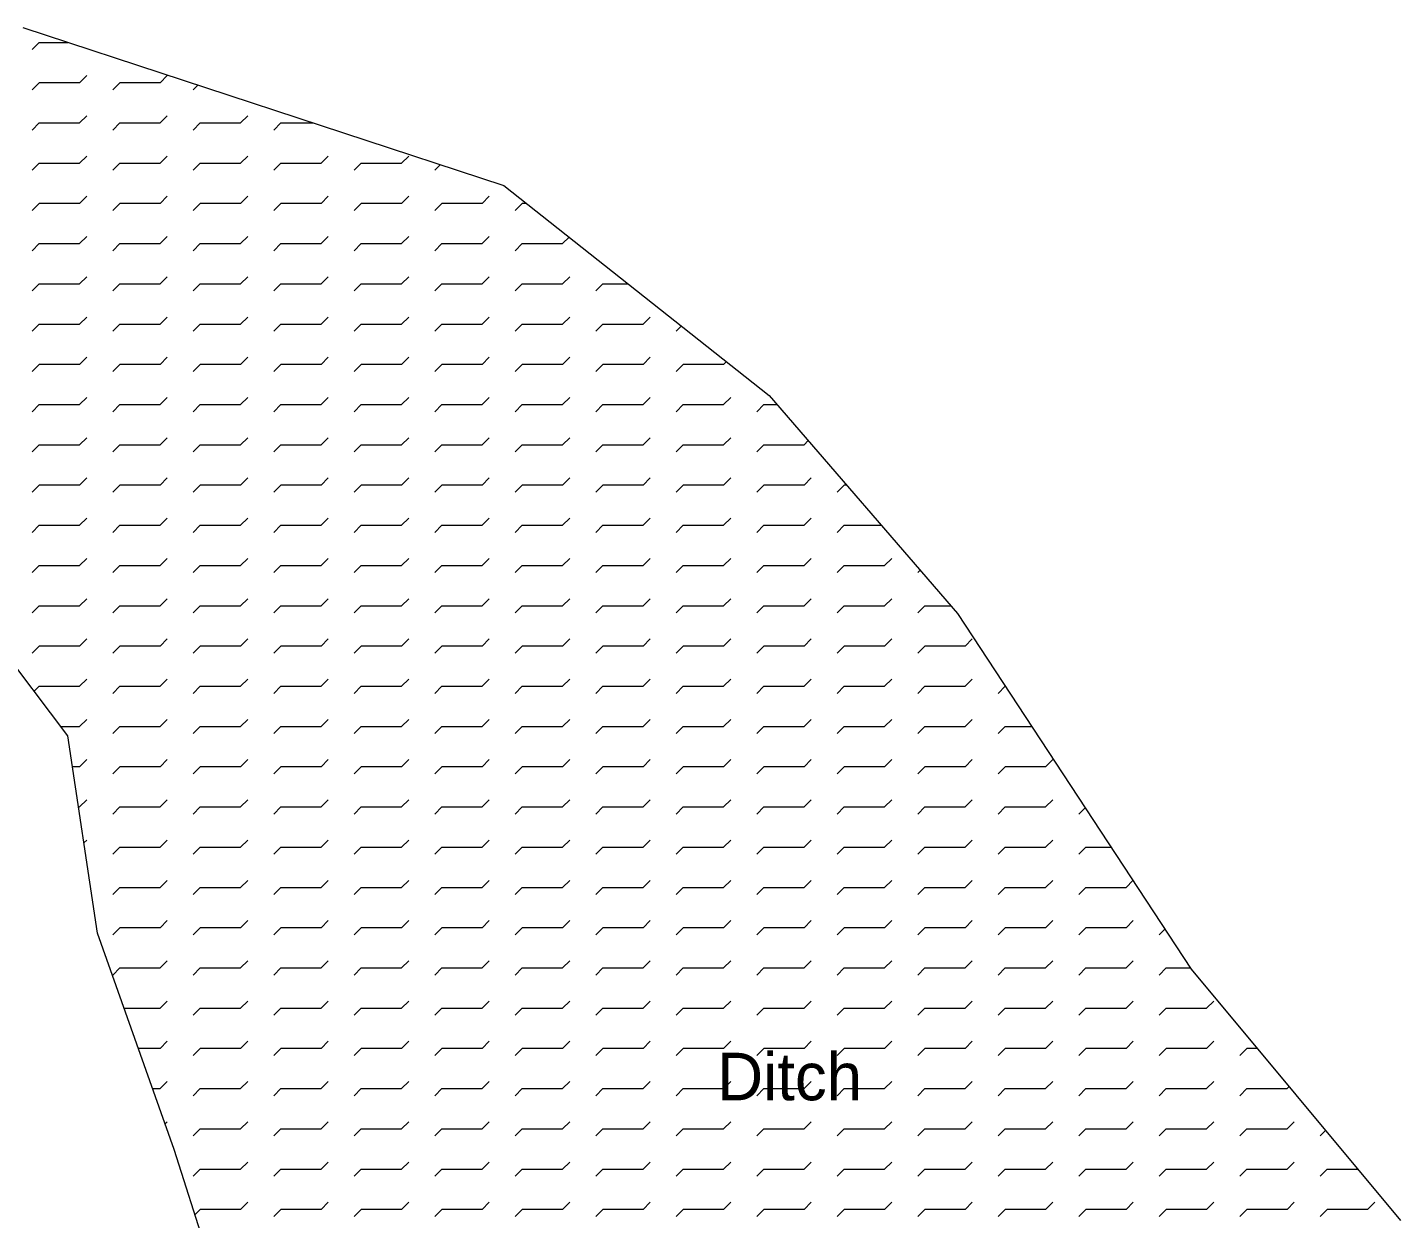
# Model space of a CAD drawing. Header units: millimetres. Extents: x 234136 to 237571, y 2625383 to 2628766.
# Drawn here: x 237492.17 to 237535.49, y 2628525.06 to 2628562.65 of the extents above; entities that cross this region are included whole.
import ezdxf

# ---------------------------------------------------------------- set-up
doc = ezdxf.new("R2010")
doc.units = ezdxf.units.MM
doc.layers.add('Pond', color=140, linetype='Continuous', lineweight=13)

msp = doc.modelspace()

# ---------------------------------------------------------------- linework, layer by layer
at = {"layer": 'Pond'}
for p, q in [((237492.016, 2628562.65), (237507.2, 2628557.657)), ((237492.316, 2628561.952), (237492.54, 2628562.176)), ((237492.54, 2628562.18), (237493.445, 2628562.18)), ((237493.81, 2628560.906), (237494.035, 2628561.131)), ((237496.35, 2628560.906), (237496.575, 2628561.131)), ((237492.316, 2628560.682), (237492.54, 2628560.906)), ((237492.54, 2628560.91), (237493.81, 2628560.91)), ((237494.856, 2628560.682), (237495.08, 2628560.906)), ((237495.08, 2628560.91), (237496.35, 2628560.91)), ((237497.396, 2628560.682), (237497.546, 2628560.832)), ((237493.81, 2628559.636), (237494.035, 2628559.861)), ((237496.35, 2628559.636), (237496.575, 2628559.861)), ((237498.89, 2628559.636), (237499.115, 2628559.861)), ((237492.316, 2628559.412), (237492.54, 2628559.636)), ((237492.54, 2628559.64), (237493.81, 2628559.64)), ((237494.856, 2628559.412), (237495.08, 2628559.636)), ((237495.08, 2628559.64), (237496.35, 2628559.64)), ((237497.396, 2628559.412), (237497.62, 2628559.636)), ((237497.62, 2628559.64), (237498.89, 2628559.64)), ((237499.936, 2628559.412), (237500.16, 2628559.636)), ((237500.16, 2628559.64), (237501.169, 2628559.64)), ((237493.81, 2628558.366), (237494.035, 2628558.591)), ((237496.35, 2628558.366), (237496.575, 2628558.591)), ((237498.89, 2628558.366), (237499.115, 2628558.591)), ((237501.43, 2628558.366), (237501.655, 2628558.591)), ((237503.97, 2628558.366), (237504.195, 2628558.591)), ((237492.316, 2628558.142), (237492.54, 2628558.366)), ((237492.54, 2628558.37), (237493.81, 2628558.37)), ((237494.856, 2628558.142), (237495.08, 2628558.366)), ((237495.08, 2628558.37), (237496.35, 2628558.37)), ((237497.396, 2628558.142), (237497.62, 2628558.366)), ((237497.62, 2628558.37), (237498.89, 2628558.37)), ((237499.936, 2628558.142), (237500.16, 2628558.366)), ((237500.16, 2628558.37), (237501.43, 2628558.37)), ((237502.476, 2628558.142), (237502.7, 2628558.366)), ((237502.7, 2628558.37), (237503.97, 2628558.37)), ((237505.016, 2628558.142), (237505.191, 2628558.317)), ((237507.2, 2628557.657), (237515.57, 2628551.038)), ((237492.316, 2628556.872), (237492.54, 2628557.096)), ((237492.54, 2628557.1), (237493.81, 2628557.1)), ((237493.81, 2628557.096), (237494.035, 2628557.321)), ((237494.856, 2628556.872), (237495.08, 2628557.096)), ((237495.08, 2628557.1), (237496.35, 2628557.1)), ((237496.35, 2628557.096), (237496.575, 2628557.321)), ((237497.396, 2628556.872), (237497.62, 2628557.096)), ((237497.62, 2628557.1), (237498.89, 2628557.1)), ((237498.89, 2628557.096), (237499.115, 2628557.321)), ((237499.936, 2628556.872), (237500.16, 2628557.096)), ((237500.16, 2628557.1), (237501.43, 2628557.1)), ((237501.43, 2628557.096), (237501.655, 2628557.321)), ((237502.476, 2628556.872), (237502.7, 2628557.096)), ((237502.7, 2628557.1), (237503.97, 2628557.1)), ((237503.97, 2628557.096), (237504.195, 2628557.321)), ((237505.016, 2628556.872), (237505.24, 2628557.096)), ((237505.24, 2628557.1), (237506.51, 2628557.1)), ((237506.51, 2628557.096), (237506.735, 2628557.321)), ((237507.556, 2628556.872), (237507.78, 2628557.096)), ((237507.78, 2628557.1), (237507.904, 2628557.1)), ((237492.316, 2628555.602), (237492.54, 2628555.826)), ((237492.54, 2628555.83), (237493.81, 2628555.83)), ((237493.81, 2628555.826), (237494.035, 2628556.051)), ((237494.856, 2628555.602), (237495.08, 2628555.826)), ((237495.08, 2628555.83), (237496.35, 2628555.83)), ((237496.35, 2628555.826), (237496.575, 2628556.051)), ((237497.396, 2628555.602), (237497.62, 2628555.826)), ((237497.62, 2628555.83), (237498.89, 2628555.83)), ((237498.89, 2628555.826), (237499.115, 2628556.051)), ((237499.936, 2628555.602), (237500.16, 2628555.826)), ((237500.16, 2628555.83), (237501.43, 2628555.83)), ((237501.43, 2628555.826), (237501.655, 2628556.051)), ((237502.476, 2628555.602), (237502.7, 2628555.826)), ((237502.7, 2628555.83), (237503.97, 2628555.83)), ((237503.97, 2628555.826), (237504.195, 2628556.051)), ((237505.016, 2628555.602), (237505.24, 2628555.826)), ((237505.24, 2628555.83), (237506.51, 2628555.83)), ((237506.51, 2628555.826), (237506.735, 2628556.051)), ((237507.556, 2628555.602), (237507.78, 2628555.826)), ((237507.78, 2628555.83), (237509.05, 2628555.83)), ((237509.05, 2628555.826), (237509.255, 2628556.031)), ((237492.316, 2628554.332), (237492.54, 2628554.556)), ((237492.54, 2628554.56), (237493.81, 2628554.56)), ((237493.81, 2628554.556), (237494.035, 2628554.781)), ((237494.856, 2628554.332), (237495.08, 2628554.556)), ((237495.08, 2628554.56), (237496.35, 2628554.56)), ((237496.35, 2628554.556), (237496.575, 2628554.781)), ((237497.396, 2628554.332), (237497.62, 2628554.556)), ((237497.62, 2628554.56), (237498.89, 2628554.56)), ((237498.89, 2628554.556), (237499.115, 2628554.781)), ((237499.936, 2628554.332), (237500.16, 2628554.556)), ((237500.16, 2628554.56), (237501.43, 2628554.56)), ((237501.43, 2628554.556), (237501.655, 2628554.781)), ((237502.476, 2628554.332), (237502.7, 2628554.556)), ((237502.7, 2628554.56), (237503.97, 2628554.56)), ((237503.97, 2628554.556), (237504.195, 2628554.781)), ((237505.016, 2628554.332), (237505.24, 2628554.556)), ((237505.24, 2628554.56), (237506.51, 2628554.56)), ((237506.51, 2628554.556), (237506.735, 2628554.781)), ((237507.556, 2628554.332), (237507.78, 2628554.556)), ((237507.78, 2628554.56), (237509.05, 2628554.56)), ((237509.05, 2628554.556), (237509.275, 2628554.781)), ((237510.096, 2628554.332), (237510.32, 2628554.556)), ((237510.32, 2628554.56), (237511.116, 2628554.56)), ((237492.316, 2628553.062), (237492.54, 2628553.286)), ((237492.54, 2628553.29), (237493.81, 2628553.29)), ((237493.81, 2628553.286), (237494.035, 2628553.511)), ((237494.856, 2628553.062), (237495.08, 2628553.286)), ((237495.08, 2628553.29), (237496.35, 2628553.29)), ((237496.35, 2628553.286), (237496.575, 2628553.511)), ((237497.396, 2628553.062), (237497.62, 2628553.286)), ((237497.62, 2628553.29), (237498.89, 2628553.29)), ((237498.89, 2628553.286), (237499.115, 2628553.511)), ((237499.936, 2628553.062), (237500.16, 2628553.286)), ((237500.16, 2628553.29), (237501.43, 2628553.29)), ((237501.43, 2628553.286), (237501.655, 2628553.511)), ((237502.476, 2628553.062), (237502.7, 2628553.286)), ((237502.7, 2628553.29), (237503.97, 2628553.29)), ((237503.97, 2628553.286), (237504.195, 2628553.511)), ((237505.016, 2628553.062), (237505.24, 2628553.286)), ((237505.24, 2628553.29), (237506.51, 2628553.29)), ((237506.51, 2628553.286), (237506.735, 2628553.511)), ((237507.556, 2628553.062), (237507.78, 2628553.286)), ((237507.78, 2628553.29), (237509.05, 2628553.29)), ((237509.05, 2628553.286), (237509.275, 2628553.511)), ((237510.096, 2628553.062), (237510.32, 2628553.286)), ((237510.32, 2628553.29), (237511.59, 2628553.29)), ((237511.59, 2628553.286), (237511.815, 2628553.511)), ((237512.636, 2628553.062), (237512.802, 2628553.228)), ((237492.316, 2628551.792), (237492.54, 2628552.016)), ((237492.54, 2628552.02), (237493.81, 2628552.02)), ((237493.81, 2628552.016), (237494.035, 2628552.241)), ((237494.856, 2628551.792), (237495.08, 2628552.016)), ((237495.08, 2628552.02), (237496.35, 2628552.02)), ((237496.35, 2628552.016), (237496.575, 2628552.241)), ((237497.396, 2628551.792), (237497.62, 2628552.016)), ((237497.62, 2628552.02), (237498.89, 2628552.02)), ((237498.89, 2628552.016), (237499.115, 2628552.241)), ((237499.936, 2628551.792), (237500.16, 2628552.016)), ((237500.16, 2628552.02), (237501.43, 2628552.02)), ((237501.43, 2628552.016), (237501.655, 2628552.241)), ((237502.476, 2628551.792), (237502.7, 2628552.016)), ((237502.7, 2628552.02), (237503.97, 2628552.02)), ((237503.97, 2628552.016), (237504.195, 2628552.241)), ((237505.016, 2628551.792), (237505.24, 2628552.016)), ((237505.24, 2628552.02), (237506.51, 2628552.02)), ((237506.51, 2628552.016), (237506.735, 2628552.241)), ((237507.556, 2628551.792), (237507.78, 2628552.016)), ((237507.78, 2628552.02), (237509.05, 2628552.02)), ((237509.05, 2628552.016), (237509.275, 2628552.241)), ((237510.096, 2628551.792), (237510.32, 2628552.016)), ((237510.32, 2628552.02), (237511.59, 2628552.02)), ((237511.59, 2628552.016), (237511.815, 2628552.241)), ((237512.636, 2628551.792), (237512.86, 2628552.016)), ((237512.86, 2628552.02), (237514.13, 2628552.02)), ((237514.13, 2628552.016), (237514.22, 2628552.106)), ((237515.57, 2628551.038), (237521.512, 2628544.15)), ((237492.316, 2628550.522), (237492.54, 2628550.746)), ((237492.54, 2628550.75), (237493.81, 2628550.75)), ((237493.81, 2628550.746), (237494.035, 2628550.971)), ((237494.856, 2628550.522), (237495.08, 2628550.746)), ((237495.08, 2628550.75), (237496.35, 2628550.75)), ((237496.35, 2628550.746), (237496.575, 2628550.971)), ((237497.396, 2628550.522), (237497.62, 2628550.746)), ((237497.62, 2628550.75), (237498.89, 2628550.75)), ((237498.89, 2628550.746), (237499.115, 2628550.971)), ((237499.936, 2628550.522), (237500.16, 2628550.746)), ((237500.16, 2628550.75), (237501.43, 2628550.75)), ((237501.43, 2628550.746), (237501.655, 2628550.971)), ((237502.476, 2628550.522), (237502.7, 2628550.746)), ((237502.7, 2628550.75), (237503.97, 2628550.75)), ((237503.97, 2628550.746), (237504.195, 2628550.971)), ((237505.016, 2628550.522), (237505.24, 2628550.746)), ((237505.24, 2628550.75), (237506.51, 2628550.75)), ((237506.51, 2628550.746), (237506.735, 2628550.971)), ((237507.556, 2628550.522), (237507.78, 2628550.746)), ((237507.78, 2628550.75), (237509.05, 2628550.75)), ((237509.05, 2628550.746), (237509.275, 2628550.971)), ((237510.096, 2628550.522), (237510.32, 2628550.746)), ((237510.32, 2628550.75), (237511.59, 2628550.75)), ((237511.59, 2628550.746), (237511.815, 2628550.971)), ((237512.636, 2628550.522), (237512.86, 2628550.746)), ((237512.86, 2628550.75), (237514.13, 2628550.75)), ((237514.13, 2628550.746), (237514.355, 2628550.971)), ((237515.176, 2628550.522), (237515.4, 2628550.746)), ((237515.4, 2628550.75), (237515.819, 2628550.75)), ((237492.316, 2628549.252), (237492.54, 2628549.476)), ((237492.54, 2628549.48), (237493.81, 2628549.48)), ((237493.81, 2628549.476), (237494.035, 2628549.701)), ((237494.856, 2628549.252), (237495.08, 2628549.476)), ((237495.08, 2628549.48), (237496.35, 2628549.48)), ((237496.35, 2628549.476), (237496.575, 2628549.701)), ((237497.396, 2628549.252), (237497.62, 2628549.476)), ((237497.62, 2628549.48), (237498.89, 2628549.48)), ((237498.89, 2628549.476), (237499.115, 2628549.701)), ((237499.936, 2628549.252), (237500.16, 2628549.476)), ((237500.16, 2628549.48), (237501.43, 2628549.48)), ((237501.43, 2628549.476), (237501.655, 2628549.701)), ((237502.476, 2628549.252), (237502.7, 2628549.476)), ((237502.7, 2628549.48), (237503.97, 2628549.48)), ((237503.97, 2628549.476), (237504.195, 2628549.701)), ((237505.016, 2628549.252), (237505.24, 2628549.476)), ((237505.24, 2628549.48), (237506.51, 2628549.48)), ((237506.51, 2628549.476), (237506.735, 2628549.701)), ((237507.556, 2628549.252), (237507.78, 2628549.476)), ((237507.78, 2628549.48), (237509.05, 2628549.48)), ((237509.05, 2628549.476), (237509.275, 2628549.701)), ((237510.096, 2628549.252), (237510.32, 2628549.476)), ((237510.32, 2628549.48), (237511.59, 2628549.48)), ((237511.59, 2628549.476), (237511.815, 2628549.701)), ((237512.636, 2628549.252), (237512.86, 2628549.476)), ((237512.86, 2628549.48), (237514.13, 2628549.48)), ((237514.13, 2628549.476), (237514.355, 2628549.701)), ((237515.176, 2628549.252), (237515.4, 2628549.476)), ((237515.4, 2628549.48), (237516.67, 2628549.48)), ((237516.67, 2628549.476), (237516.803, 2628549.609)), ((237493.81, 2628548.206), (237494.035, 2628548.431)), ((237496.35, 2628548.206), (237496.575, 2628548.431)), ((237498.89, 2628548.206), (237499.115, 2628548.431)), ((237501.43, 2628548.206), (237501.655, 2628548.431)), ((237503.97, 2628548.206), (237504.195, 2628548.431)), ((237506.51, 2628548.206), (237506.735, 2628548.431)), ((237509.05, 2628548.206), (237509.275, 2628548.431)), ((237511.59, 2628548.206), (237511.815, 2628548.431)), ((237514.13, 2628548.206), (237514.355, 2628548.431)), ((237516.67, 2628548.206), (237516.895, 2628548.431)), ((237492.316, 2628547.982), (237492.54, 2628548.206)), ((237492.54, 2628548.21), (237493.81, 2628548.21)), ((237494.856, 2628547.982), (237495.08, 2628548.206)), ((237495.08, 2628548.21), (237496.35, 2628548.21)), ((237497.396, 2628547.982), (237497.62, 2628548.206)), ((237497.62, 2628548.21), (237498.89, 2628548.21)), ((237499.936, 2628547.982), (237500.16, 2628548.206)), ((237500.16, 2628548.21), (237501.43, 2628548.21)), ((237502.476, 2628547.982), (237502.7, 2628548.206)), ((237502.7, 2628548.21), (237503.97, 2628548.21)), ((237505.016, 2628547.982), (237505.24, 2628548.206)), ((237505.24, 2628548.21), (237506.51, 2628548.21)), ((237507.556, 2628547.982), (237507.78, 2628548.206)), ((237507.78, 2628548.21), (237509.05, 2628548.21)), ((237510.096, 2628547.982), (237510.32, 2628548.206)), ((237510.32, 2628548.21), (237511.59, 2628548.21)), ((237512.636, 2628547.982), (237512.86, 2628548.206)), ((237512.86, 2628548.21), (237514.13, 2628548.21)), ((237515.176, 2628547.982), (237515.4, 2628548.206)), ((237515.4, 2628548.21), (237516.67, 2628548.21)), ((237517.716, 2628547.982), (237517.94, 2628548.206)), ((237517.94, 2628548.21), (237518.01, 2628548.21)), ((237493.81, 2628546.936), (237494.035, 2628547.161)), ((237496.35, 2628546.936), (237496.575, 2628547.161)), ((237498.89, 2628546.936), (237499.115, 2628547.161)), ((237501.43, 2628546.936), (237501.655, 2628547.161)), ((237503.97, 2628546.936), (237504.195, 2628547.161)), ((237506.51, 2628546.936), (237506.735, 2628547.161)), ((237509.05, 2628546.936), (237509.275, 2628547.161)), ((237511.59, 2628546.936), (237511.815, 2628547.161)), ((237514.13, 2628546.936), (237514.355, 2628547.161)), ((237516.67, 2628546.936), (237516.895, 2628547.161)), ((237492.316, 2628546.712), (237492.54, 2628546.936)), ((237492.54, 2628546.94), (237493.81, 2628546.94)), ((237494.856, 2628546.712), (237495.08, 2628546.936)), ((237495.08, 2628546.94), (237496.35, 2628546.94)), ((237497.396, 2628546.712), (237497.62, 2628546.936)), ((237497.62, 2628546.94), (237498.89, 2628546.94)), ((237499.936, 2628546.712), (237500.16, 2628546.936)), ((237500.16, 2628546.94), (237501.43, 2628546.94)), ((237502.476, 2628546.712), (237502.7, 2628546.936)), ((237502.7, 2628546.94), (237503.97, 2628546.94)), ((237505.016, 2628546.712), (237505.24, 2628546.936)), ((237505.24, 2628546.94), (237506.51, 2628546.94)), ((237507.556, 2628546.712), (237507.78, 2628546.936)), ((237507.78, 2628546.94), (237509.05, 2628546.94)), ((237510.096, 2628546.712), (237510.32, 2628546.936)), ((237510.32, 2628546.94), (237511.59, 2628546.94)), ((237512.636, 2628546.712), (237512.86, 2628546.936)), ((237512.86, 2628546.94), (237514.13, 2628546.94)), ((237515.176, 2628546.712), (237515.4, 2628546.936)), ((237515.4, 2628546.94), (237516.67, 2628546.94)), ((237517.716, 2628546.712), (237517.94, 2628546.936)), ((237517.94, 2628546.94), (237519.105, 2628546.94)), ((237493.81, 2628545.666), (237494.035, 2628545.891)), ((237496.35, 2628545.666), (237496.575, 2628545.891)), ((237498.89, 2628545.666), (237499.115, 2628545.891)), ((237501.43, 2628545.666), (237501.655, 2628545.891)), ((237503.97, 2628545.666), (237504.195, 2628545.891)), ((237506.51, 2628545.666), (237506.735, 2628545.891)), ((237509.05, 2628545.666), (237509.275, 2628545.891)), ((237511.59, 2628545.666), (237511.815, 2628545.891)), ((237514.13, 2628545.666), (237514.355, 2628545.891)), ((237516.67, 2628545.666), (237516.895, 2628545.891)), ((237519.21, 2628545.666), (237519.435, 2628545.891)), ((237492.316, 2628545.442), (237492.54, 2628545.666)), ((237492.54, 2628545.67), (237493.81, 2628545.67)), ((237494.856, 2628545.442), (237495.08, 2628545.666)), ((237495.08, 2628545.67), (237496.35, 2628545.67)), ((237497.396, 2628545.442), (237497.62, 2628545.666)), ((237497.62, 2628545.67), (237498.89, 2628545.67)), ((237499.936, 2628545.442), (237500.16, 2628545.666)), ((237500.16, 2628545.67), (237501.43, 2628545.67)), ((237502.476, 2628545.442), (237502.7, 2628545.666)), ((237502.7, 2628545.67), (237503.97, 2628545.67)), ((237505.016, 2628545.442), (237505.24, 2628545.666)), ((237505.24, 2628545.67), (237506.51, 2628545.67)), ((237507.556, 2628545.442), (237507.78, 2628545.666)), ((237507.78, 2628545.67), (237509.05, 2628545.67)), ((237510.096, 2628545.442), (237510.32, 2628545.666)), ((237510.32, 2628545.67), (237511.59, 2628545.67)), ((237512.636, 2628545.442), (237512.86, 2628545.666)), ((237512.86, 2628545.67), (237514.13, 2628545.67)), ((237515.176, 2628545.442), (237515.4, 2628545.666)), ((237515.4, 2628545.67), (237516.67, 2628545.67)), ((237517.716, 2628545.442), (237517.94, 2628545.666)), ((237517.94, 2628545.67), (237519.21, 2628545.67)), ((237520.256, 2628545.442), (237520.332, 2628545.518)), ((237493.445, 2628540.292), (237490.124, 2628544.679)), ((237493.81, 2628544.396), (237494.035, 2628544.621)), ((237496.35, 2628544.396), (237496.575, 2628544.621)), ((237498.89, 2628544.396), (237499.115, 2628544.621)), ((237501.43, 2628544.396), (237501.655, 2628544.621)), ((237503.97, 2628544.396), (237504.195, 2628544.621)), ((237506.51, 2628544.396), (237506.735, 2628544.621)), ((237509.05, 2628544.396), (237509.275, 2628544.621)), ((237511.59, 2628544.396), (237511.815, 2628544.621)), ((237514.13, 2628544.396), (237514.355, 2628544.621)), ((237516.67, 2628544.396), (237516.895, 2628544.621)), ((237519.21, 2628544.396), (237519.435, 2628544.621)), ((237492.316, 2628544.172), (237492.54, 2628544.396)), ((237492.54, 2628544.4), (237493.81, 2628544.4)), ((237494.856, 2628544.172), (237495.08, 2628544.396)), ((237495.08, 2628544.4), (237496.35, 2628544.4)), ((237497.396, 2628544.172), (237497.62, 2628544.396)), ((237497.62, 2628544.4), (237498.89, 2628544.4)), ((237499.936, 2628544.172), (237500.16, 2628544.396)), ((237500.16, 2628544.4), (237501.43, 2628544.4)), ((237502.476, 2628544.172), (237502.7, 2628544.396)), ((237502.7, 2628544.4), (237503.97, 2628544.4)), ((237505.016, 2628544.172), (237505.24, 2628544.396)), ((237505.24, 2628544.4), (237506.51, 2628544.4)), ((237507.556, 2628544.172), (237507.78, 2628544.396)), ((237507.78, 2628544.4), (237509.05, 2628544.4)), ((237510.096, 2628544.172), (237510.32, 2628544.396)), ((237510.32, 2628544.4), (237511.59, 2628544.4)), ((237512.636, 2628544.172), (237512.86, 2628544.396)), ((237512.86, 2628544.4), (237514.13, 2628544.4)), ((237515.176, 2628544.172), (237515.4, 2628544.396)), ((237515.4, 2628544.4), (237516.67, 2628544.4)), ((237517.716, 2628544.172), (237517.94, 2628544.396)), ((237517.94, 2628544.4), (237519.21, 2628544.4)), ((237520.256, 2628544.172), (237520.48, 2628544.396)), ((237520.48, 2628544.4), (237521.296, 2628544.4)), ((237521.512, 2628544.15), (237528.884, 2628532.925)), ((237493.81, 2628543.126), (237494.035, 2628543.351)), ((237496.35, 2628543.126), (237496.575, 2628543.351)), ((237498.89, 2628543.126), (237499.115, 2628543.351)), ((237501.43, 2628543.126), (237501.655, 2628543.351)), ((237503.97, 2628543.126), (237504.195, 2628543.351)), ((237506.51, 2628543.126), (237506.735, 2628543.351)), ((237509.05, 2628543.126), (237509.275, 2628543.351)), ((237511.59, 2628543.126), (237511.815, 2628543.351)), ((237514.13, 2628543.126), (237514.355, 2628543.351)), ((237516.67, 2628543.126), (237516.895, 2628543.351)), ((237519.21, 2628543.126), (237519.435, 2628543.351)), ((237521.75, 2628543.126), (237521.975, 2628543.351)), ((237492.316, 2628542.902), (237492.54, 2628543.126)), ((237492.54, 2628543.13), (237493.81, 2628543.13)), ((237494.856, 2628542.902), (237495.08, 2628543.126)), ((237495.08, 2628543.13), (237496.35, 2628543.13)), ((237497.396, 2628542.902), (237497.62, 2628543.126)), ((237497.62, 2628543.13), (237498.89, 2628543.13)), ((237499.936, 2628542.902), (237500.16, 2628543.126)), ((237500.16, 2628543.13), (237501.43, 2628543.13)), ((237502.476, 2628542.902), (237502.7, 2628543.126)), ((237502.7, 2628543.13), (237503.97, 2628543.13)), ((237505.016, 2628542.902), (237505.24, 2628543.126)), ((237505.24, 2628543.13), (237506.51, 2628543.13)), ((237507.556, 2628542.902), (237507.78, 2628543.126)), ((237507.78, 2628543.13), (237509.05, 2628543.13)), ((237510.096, 2628542.902), (237510.32, 2628543.126)), ((237510.32, 2628543.13), (237511.59, 2628543.13)), ((237512.636, 2628542.902), (237512.86, 2628543.126)), ((237512.86, 2628543.13), (237514.13, 2628543.13)), ((237515.176, 2628542.902), (237515.4, 2628543.126)), ((237515.4, 2628543.13), (237516.67, 2628543.13)), ((237517.716, 2628542.902), (237517.94, 2628543.126)), ((237517.94, 2628543.13), (237519.21, 2628543.13)), ((237520.256, 2628542.902), (237520.48, 2628543.126)), ((237520.48, 2628543.13), (237521.75, 2628543.13)), ((237493.81, 2628541.856), (237494.035, 2628542.081)), ((237496.35, 2628541.856), (237496.575, 2628542.081)), ((237498.89, 2628541.856), (237499.115, 2628542.081)), ((237501.43, 2628541.856), (237501.655, 2628542.081)), ((237503.97, 2628541.856), (237504.195, 2628542.081)), ((237506.51, 2628541.856), (237506.735, 2628542.081)), ((237509.05, 2628541.856), (237509.275, 2628542.081)), ((237511.59, 2628541.856), (237511.815, 2628542.081)), ((237514.13, 2628541.856), (237514.355, 2628542.081)), ((237516.67, 2628541.856), (237516.895, 2628542.081)), ((237519.21, 2628541.856), (237519.435, 2628542.081)), ((237521.75, 2628541.856), (237521.975, 2628542.081)), ((237492.381, 2628541.697), (237492.54, 2628541.856)), ((237492.54, 2628541.86), (237493.81, 2628541.86)), ((237494.856, 2628541.632), (237495.08, 2628541.856)), ((237495.08, 2628541.86), (237496.35, 2628541.86)), ((237497.396, 2628541.632), (237497.62, 2628541.856)), ((237497.62, 2628541.86), (237498.89, 2628541.86)), ((237499.936, 2628541.632), (237500.16, 2628541.856)), ((237500.16, 2628541.86), (237501.43, 2628541.86)), ((237502.476, 2628541.632), (237502.7, 2628541.856)), ((237502.7, 2628541.86), (237503.97, 2628541.86)), ((237505.016, 2628541.632), (237505.24, 2628541.856)), ((237505.24, 2628541.86), (237506.51, 2628541.86)), ((237507.556, 2628541.632), (237507.78, 2628541.856)), ((237507.78, 2628541.86), (237509.05, 2628541.86)), ((237510.096, 2628541.632), (237510.32, 2628541.856)), ((237510.32, 2628541.86), (237511.59, 2628541.86)), ((237512.636, 2628541.632), (237512.86, 2628541.856)), ((237512.86, 2628541.86), (237514.13, 2628541.86)), ((237515.176, 2628541.632), (237515.4, 2628541.856)), ((237515.4, 2628541.86), (237516.67, 2628541.86)), ((237517.716, 2628541.632), (237517.94, 2628541.856)), ((237517.94, 2628541.86), (237519.21, 2628541.86)), ((237520.256, 2628541.632), (237520.48, 2628541.856)), ((237520.48, 2628541.86), (237521.75, 2628541.86)), ((237522.796, 2628541.632), (237523.019, 2628541.855)), ((237493.81, 2628540.586), (237494.035, 2628540.811)), ((237496.35, 2628540.586), (237496.575, 2628540.811)), ((237498.89, 2628540.586), (237499.115, 2628540.811)), ((237501.43, 2628540.586), (237501.655, 2628540.811)), ((237503.97, 2628540.586), (237504.195, 2628540.811)), ((237506.51, 2628540.586), (237506.735, 2628540.811)), ((237509.05, 2628540.586), (237509.275, 2628540.811)), ((237511.59, 2628540.586), (237511.815, 2628540.811)), ((237514.13, 2628540.586), (237514.355, 2628540.811)), ((237516.67, 2628540.586), (237516.895, 2628540.811)), ((237519.21, 2628540.586), (237519.435, 2628540.811)), ((237521.75, 2628540.586), (237521.975, 2628540.811)), ((237493.219, 2628540.59), (237493.81, 2628540.59)), ((237494.371, 2628534.066), (237493.445, 2628540.292)), ((237494.856, 2628540.362), (237495.08, 2628540.586)), ((237495.08, 2628540.59), (237496.35, 2628540.59)), ((237497.396, 2628540.362), (237497.62, 2628540.586)), ((237497.62, 2628540.59), (237498.89, 2628540.59)), ((237499.936, 2628540.362), (237500.16, 2628540.586)), ((237500.16, 2628540.59), (237501.43, 2628540.59)), ((237502.476, 2628540.362), (237502.7, 2628540.586)), ((237502.7, 2628540.59), (237503.97, 2628540.59)), ((237505.016, 2628540.362), (237505.24, 2628540.586)), ((237505.24, 2628540.59), (237506.51, 2628540.59)), ((237507.556, 2628540.362), (237507.78, 2628540.586)), ((237507.78, 2628540.59), (237509.05, 2628540.59)), ((237510.096, 2628540.362), (237510.32, 2628540.586)), ((237510.32, 2628540.59), (237511.59, 2628540.59)), ((237512.636, 2628540.362), (237512.86, 2628540.586)), ((237512.86, 2628540.59), (237514.13, 2628540.59)), ((237515.176, 2628540.362), (237515.4, 2628540.586)), ((237515.4, 2628540.59), (237516.67, 2628540.59)), ((237517.716, 2628540.362), (237517.94, 2628540.586)), ((237517.94, 2628540.59), (237519.21, 2628540.59)), ((237520.256, 2628540.362), (237520.48, 2628540.586)), ((237520.48, 2628540.59), (237521.75, 2628540.59)), ((237522.796, 2628540.362), (237523.02, 2628540.586)), ((237523.02, 2628540.59), (237523.85, 2628540.59)), ((237493.81, 2628539.316), (237494.035, 2628539.541)), ((237496.35, 2628539.316), (237496.575, 2628539.541)), ((237498.89, 2628539.316), (237499.115, 2628539.541)), ((237501.43, 2628539.316), (237501.655, 2628539.541)), ((237503.97, 2628539.316), (237504.195, 2628539.541)), ((237506.51, 2628539.316), (237506.735, 2628539.541)), ((237509.05, 2628539.316), (237509.275, 2628539.541)), ((237511.59, 2628539.316), (237511.815, 2628539.541)), ((237514.13, 2628539.316), (237514.355, 2628539.541)), ((237516.67, 2628539.316), (237516.895, 2628539.541)), ((237519.21, 2628539.316), (237519.435, 2628539.541)), ((237521.75, 2628539.316), (237521.975, 2628539.541)), ((237524.29, 2628539.316), (237524.515, 2628539.541)), ((237493.589, 2628539.32), (237493.81, 2628539.32)), ((237494.856, 2628539.092), (237495.08, 2628539.316)), ((237495.08, 2628539.32), (237496.35, 2628539.32)), ((237497.396, 2628539.092), (237497.62, 2628539.316)), ((237497.62, 2628539.32), (237498.89, 2628539.32)), ((237499.936, 2628539.092), (237500.16, 2628539.316)), ((237500.16, 2628539.32), (237501.43, 2628539.32)), ((237502.476, 2628539.092), (237502.7, 2628539.316)), ((237502.7, 2628539.32), (237503.97, 2628539.32)), ((237505.016, 2628539.092), (237505.24, 2628539.316)), ((237505.24, 2628539.32), (237506.51, 2628539.32)), ((237507.556, 2628539.092), (237507.78, 2628539.316)), ((237507.78, 2628539.32), (237509.05, 2628539.32)), ((237510.096, 2628539.092), (237510.32, 2628539.316)), ((237510.32, 2628539.32), (237511.59, 2628539.32)), ((237512.636, 2628539.092), (237512.86, 2628539.316)), ((237512.86, 2628539.32), (237514.13, 2628539.32)), ((237515.176, 2628539.092), (237515.4, 2628539.316)), ((237515.4, 2628539.32), (237516.67, 2628539.32)), ((237517.716, 2628539.092), (237517.94, 2628539.316)), ((237517.94, 2628539.32), (237519.21, 2628539.32)), ((237520.256, 2628539.092), (237520.48, 2628539.316)), ((237520.48, 2628539.32), (237521.75, 2628539.32)), ((237522.796, 2628539.092), (237523.02, 2628539.316)), ((237523.02, 2628539.32), (237524.29, 2628539.32)), ((237493.778, 2628538.05), (237493.81, 2628538.05)), ((237493.81, 2628538.046), (237494.035, 2628538.271)), ((237494.856, 2628537.822), (237495.08, 2628538.046)), ((237495.08, 2628538.05), (237496.35, 2628538.05)), ((237496.35, 2628538.046), (237496.575, 2628538.271)), ((237497.396, 2628537.822), (237497.62, 2628538.046)), ((237497.62, 2628538.05), (237498.89, 2628538.05)), ((237498.89, 2628538.046), (237499.115, 2628538.271)), ((237499.936, 2628537.822), (237500.16, 2628538.046)), ((237500.16, 2628538.05), (237501.43, 2628538.05)), ((237501.43, 2628538.046), (237501.655, 2628538.271)), ((237502.476, 2628537.822), (237502.7, 2628538.046)), ((237502.7, 2628538.05), (237503.97, 2628538.05)), ((237503.97, 2628538.046), (237504.195, 2628538.271)), ((237505.016, 2628537.822), (237505.24, 2628538.046)), ((237505.24, 2628538.05), (237506.51, 2628538.05)), ((237506.51, 2628538.046), (237506.735, 2628538.271)), ((237507.556, 2628537.822), (237507.78, 2628538.046)), ((237507.78, 2628538.05), (237509.05, 2628538.05)), ((237509.05, 2628538.046), (237509.275, 2628538.271)), ((237510.096, 2628537.822), (237510.32, 2628538.046)), ((237510.32, 2628538.05), (237511.59, 2628538.05)), ((237511.59, 2628538.046), (237511.815, 2628538.271)), ((237512.636, 2628537.822), (237512.86, 2628538.046)), ((237512.86, 2628538.05), (237514.13, 2628538.05)), ((237514.13, 2628538.046), (237514.355, 2628538.271)), ((237515.176, 2628537.822), (237515.4, 2628538.046)), ((237515.4, 2628538.05), (237516.67, 2628538.05)), ((237516.67, 2628538.046), (237516.895, 2628538.271)), ((237517.716, 2628537.822), (237517.94, 2628538.046)), ((237517.94, 2628538.05), (237519.21, 2628538.05)), ((237519.21, 2628538.046), (237519.435, 2628538.271)), ((237520.256, 2628537.822), (237520.48, 2628538.046)), ((237520.48, 2628538.05), (237521.75, 2628538.05)), ((237521.75, 2628538.046), (237521.975, 2628538.271)), ((237522.796, 2628537.822), (237523.02, 2628538.046)), ((237523.02, 2628538.05), (237524.29, 2628538.05)), ((237524.29, 2628538.046), (237524.515, 2628538.271)), ((237525.336, 2628537.822), (237525.536, 2628538.022)), ((237493.947, 2628536.913), (237494.035, 2628537.001)), ((237494.856, 2628536.552), (237495.08, 2628536.776)), ((237495.08, 2628536.78), (237496.35, 2628536.78)), ((237496.35, 2628536.776), (237496.575, 2628537.001)), ((237497.396, 2628536.552), (237497.62, 2628536.776)), ((237497.62, 2628536.78), (237498.89, 2628536.78)), ((237498.89, 2628536.776), (237499.115, 2628537.001)), ((237499.936, 2628536.552), (237500.16, 2628536.776)), ((237500.16, 2628536.78), (237501.43, 2628536.78)), ((237501.43, 2628536.776), (237501.655, 2628537.001)), ((237502.476, 2628536.552), (237502.7, 2628536.776)), ((237502.7, 2628536.78), (237503.97, 2628536.78)), ((237503.97, 2628536.776), (237504.195, 2628537.001)), ((237505.016, 2628536.552), (237505.24, 2628536.776)), ((237505.24, 2628536.78), (237506.51, 2628536.78)), ((237506.51, 2628536.776), (237506.735, 2628537.001)), ((237507.556, 2628536.552), (237507.78, 2628536.776)), ((237507.78, 2628536.78), (237509.05, 2628536.78)), ((237509.05, 2628536.776), (237509.275, 2628537.001)), ((237510.096, 2628536.552), (237510.32, 2628536.776)), ((237510.32, 2628536.78), (237511.59, 2628536.78)), ((237511.59, 2628536.776), (237511.815, 2628537.001)), ((237512.636, 2628536.552), (237512.86, 2628536.776)), ((237512.86, 2628536.78), (237514.13, 2628536.78)), ((237514.13, 2628536.776), (237514.355, 2628537.001)), ((237515.176, 2628536.552), (237515.4, 2628536.776)), ((237515.4, 2628536.78), (237516.67, 2628536.78)), ((237516.67, 2628536.776), (237516.895, 2628537.001)), ((237517.716, 2628536.552), (237517.94, 2628536.776)), ((237517.94, 2628536.78), (237519.21, 2628536.78)), ((237519.21, 2628536.776), (237519.435, 2628537.001)), ((237520.256, 2628536.552), (237520.48, 2628536.776)), ((237520.48, 2628536.78), (237521.75, 2628536.78)), ((237521.75, 2628536.776), (237521.975, 2628537.001)), ((237522.796, 2628536.552), (237523.02, 2628536.776)), ((237523.02, 2628536.78), (237524.29, 2628536.78)), ((237524.29, 2628536.776), (237524.515, 2628537.001)), ((237525.336, 2628536.552), (237525.56, 2628536.776)), ((237525.56, 2628536.78), (237526.352, 2628536.78)), ((237494.856, 2628535.282), (237495.08, 2628535.506)), ((237495.08, 2628535.51), (237496.35, 2628535.51)), ((237496.35, 2628535.506), (237496.575, 2628535.731)), ((237497.396, 2628535.282), (237497.62, 2628535.506)), ((237497.62, 2628535.51), (237498.89, 2628535.51)), ((237498.89, 2628535.506), (237499.115, 2628535.731)), ((237499.936, 2628535.282), (237500.16, 2628535.506)), ((237500.16, 2628535.51), (237501.43, 2628535.51)), ((237501.43, 2628535.506), (237501.655, 2628535.731)), ((237502.476, 2628535.282), (237502.7, 2628535.506)), ((237502.7, 2628535.51), (237503.97, 2628535.51)), ((237503.97, 2628535.506), (237504.195, 2628535.731)), ((237505.016, 2628535.282), (237505.24, 2628535.506)), ((237505.24, 2628535.51), (237506.51, 2628535.51)), ((237506.51, 2628535.506), (237506.735, 2628535.731)), ((237507.556, 2628535.282), (237507.78, 2628535.506)), ((237507.78, 2628535.51), (237509.05, 2628535.51)), ((237509.05, 2628535.506), (237509.275, 2628535.731)), ((237510.096, 2628535.282), (237510.32, 2628535.506)), ((237510.32, 2628535.51), (237511.59, 2628535.51)), ((237511.59, 2628535.506), (237511.815, 2628535.731)), ((237512.636, 2628535.282), (237512.86, 2628535.506)), ((237512.86, 2628535.51), (237514.13, 2628535.51)), ((237514.13, 2628535.506), (237514.355, 2628535.731)), ((237515.176, 2628535.282), (237515.4, 2628535.506)), ((237515.4, 2628535.51), (237516.67, 2628535.51)), ((237516.67, 2628535.506), (237516.895, 2628535.731)), ((237517.716, 2628535.282), (237517.94, 2628535.506)), ((237517.94, 2628535.51), (237519.21, 2628535.51)), ((237519.21, 2628535.506), (237519.435, 2628535.731)), ((237520.256, 2628535.282), (237520.48, 2628535.506)), ((237520.48, 2628535.51), (237521.75, 2628535.51)), ((237521.75, 2628535.506), (237521.975, 2628535.731)), ((237522.796, 2628535.282), (237523.02, 2628535.506)), ((237523.02, 2628535.51), (237524.29, 2628535.51)), ((237524.29, 2628535.506), (237524.515, 2628535.731)), ((237525.336, 2628535.282), (237525.56, 2628535.506)), ((237525.56, 2628535.51), (237526.83, 2628535.51)), ((237526.83, 2628535.506), (237527.046, 2628535.722)), ((237494.856, 2628534.012), (237495.08, 2628534.236)), ((237495.08, 2628534.24), (237496.35, 2628534.24)), ((237496.35, 2628534.236), (237496.575, 2628534.461)), ((237497.396, 2628534.012), (237497.62, 2628534.236)), ((237497.62, 2628534.24), (237498.89, 2628534.24)), ((237498.89, 2628534.236), (237499.115, 2628534.461)), ((237499.936, 2628534.012), (237500.16, 2628534.236)), ((237500.16, 2628534.24), (237501.43, 2628534.24)), ((237501.43, 2628534.236), (237501.655, 2628534.461)), ((237502.476, 2628534.012), (237502.7, 2628534.236)), ((237502.7, 2628534.24), (237503.97, 2628534.24)), ((237503.97, 2628534.236), (237504.195, 2628534.461)), ((237505.016, 2628534.012), (237505.24, 2628534.236)), ((237505.24, 2628534.24), (237506.51, 2628534.24)), ((237506.51, 2628534.236), (237506.735, 2628534.461)), ((237507.556, 2628534.012), (237507.78, 2628534.236)), ((237507.78, 2628534.24), (237509.05, 2628534.24)), ((237509.05, 2628534.236), (237509.275, 2628534.461)), ((237510.096, 2628534.012), (237510.32, 2628534.236)), ((237510.32, 2628534.24), (237511.59, 2628534.24)), ((237511.59, 2628534.236), (237511.815, 2628534.461)), ((237512.636, 2628534.012), (237512.86, 2628534.236)), ((237512.86, 2628534.24), (237514.13, 2628534.24)), ((237514.13, 2628534.236), (237514.355, 2628534.461)), ((237515.176, 2628534.012), (237515.4, 2628534.236)), ((237515.4, 2628534.24), (237516.67, 2628534.24)), ((237516.67, 2628534.236), (237516.895, 2628534.461)), ((237517.716, 2628534.012), (237517.94, 2628534.236)), ((237517.94, 2628534.24), (237519.21, 2628534.24)), ((237519.21, 2628534.236), (237519.435, 2628534.461)), ((237520.256, 2628534.012), (237520.48, 2628534.236)), ((237520.48, 2628534.24), (237521.75, 2628534.24)), ((237521.75, 2628534.236), (237521.975, 2628534.461)), ((237522.796, 2628534.012), (237523.02, 2628534.236)), ((237523.02, 2628534.24), (237524.29, 2628534.24)), ((237524.29, 2628534.236), (237524.515, 2628534.461)), ((237525.336, 2628534.012), (237525.56, 2628534.236)), ((237525.56, 2628534.24), (237526.83, 2628534.24)), ((237526.83, 2628534.236), (237527.055, 2628534.461)), ((237527.876, 2628534.012), (237528.053, 2628534.189)), ((237496.79, 2628527.24), (237494.371, 2628534.066)), ((237494.856, 2628532.742), (237495.08, 2628532.966)), ((237495.08, 2628532.97), (237496.35, 2628532.97)), ((237496.35, 2628532.966), (237496.575, 2628533.191)), ((237497.396, 2628532.742), (237497.62, 2628532.966)), ((237497.62, 2628532.97), (237498.89, 2628532.97)), ((237498.89, 2628532.966), (237499.115, 2628533.191)), ((237499.936, 2628532.742), (237500.16, 2628532.966)), ((237500.16, 2628532.97), (237501.43, 2628532.97)), ((237501.43, 2628532.966), (237501.655, 2628533.191)), ((237502.476, 2628532.742), (237502.7, 2628532.966)), ((237502.7, 2628532.97), (237503.97, 2628532.97)), ((237503.97, 2628532.966), (237504.195, 2628533.191)), ((237505.016, 2628532.742), (237505.24, 2628532.966)), ((237505.24, 2628532.97), (237506.51, 2628532.97)), ((237506.51, 2628532.966), (237506.735, 2628533.191)), ((237507.556, 2628532.742), (237507.78, 2628532.966)), ((237507.78, 2628532.97), (237509.05, 2628532.97)), ((237509.05, 2628532.966), (237509.275, 2628533.191)), ((237510.096, 2628532.742), (237510.32, 2628532.966)), ((237510.32, 2628532.97), (237511.59, 2628532.97)), ((237511.59, 2628532.966), (237511.815, 2628533.191)), ((237512.636, 2628532.742), (237512.86, 2628532.966)), ((237512.86, 2628532.97), (237514.13, 2628532.97)), ((237514.13, 2628532.966), (237514.355, 2628533.191)), ((237515.176, 2628532.742), (237515.4, 2628532.966)), ((237515.4, 2628532.97), (237516.67, 2628532.97)), ((237516.67, 2628532.966), (237516.895, 2628533.191)), ((237517.716, 2628532.742), (237517.94, 2628532.966)), ((237517.94, 2628532.97), (237519.21, 2628532.97)), ((237519.21, 2628532.966), (237519.435, 2628533.191)), ((237520.256, 2628532.742), (237520.48, 2628532.966)), ((237520.48, 2628532.97), (237521.75, 2628532.97)), ((237521.75, 2628532.966), (237521.975, 2628533.191)), ((237522.796, 2628532.742), (237523.02, 2628532.966)), ((237523.02, 2628532.97), (237524.29, 2628532.97)), ((237524.29, 2628532.966), (237524.515, 2628533.191)), ((237525.336, 2628532.742), (237525.56, 2628532.966)), ((237525.56, 2628532.97), (237526.83, 2628532.97)), ((237526.83, 2628532.966), (237527.055, 2628533.191)), ((237527.876, 2628532.742), (237528.1, 2628532.966)), ((237528.1, 2628532.97), (237528.854, 2628532.97)), ((237528.884, 2628532.925), (237535.491, 2628524.991)), ((237495.21, 2628531.7), (237496.35, 2628531.7)), ((237496.35, 2628531.696), (237496.575, 2628531.921)), ((237497.396, 2628531.472), (237497.62, 2628531.696)), ((237497.62, 2628531.7), (237498.89, 2628531.7)), ((237498.89, 2628531.696), (237499.115, 2628531.921)), ((237499.936, 2628531.472), (237500.16, 2628531.696)), ((237500.16, 2628531.7), (237501.43, 2628531.7)), ((237501.43, 2628531.696), (237501.655, 2628531.921)), ((237502.476, 2628531.472), (237502.7, 2628531.696)), ((237502.7, 2628531.7), (237503.97, 2628531.7)), ((237503.97, 2628531.696), (237504.195, 2628531.921)), ((237505.016, 2628531.472), (237505.24, 2628531.696)), ((237505.24, 2628531.7), (237506.51, 2628531.7)), ((237506.51, 2628531.696), (237506.735, 2628531.921)), ((237507.556, 2628531.472), (237507.78, 2628531.696)), ((237507.78, 2628531.7), (237509.05, 2628531.7)), ((237509.05, 2628531.696), (237509.275, 2628531.921)), ((237510.096, 2628531.472), (237510.32, 2628531.696)), ((237510.32, 2628531.7), (237511.59, 2628531.7)), ((237511.59, 2628531.696), (237511.815, 2628531.921)), ((237512.636, 2628531.472), (237512.86, 2628531.696)), ((237512.86, 2628531.7), (237514.13, 2628531.7)), ((237514.13, 2628531.696), (237514.355, 2628531.921)), ((237515.176, 2628531.472), (237515.4, 2628531.696)), ((237515.4, 2628531.7), (237516.67, 2628531.7)), ((237516.67, 2628531.696), (237516.895, 2628531.921)), ((237517.716, 2628531.472), (237517.94, 2628531.696)), ((237517.94, 2628531.7), (237519.21, 2628531.7)), ((237519.21, 2628531.696), (237519.435, 2628531.921)), ((237520.256, 2628531.472), (237520.48, 2628531.696)), ((237520.48, 2628531.7), (237521.75, 2628531.7)), ((237521.75, 2628531.696), (237521.975, 2628531.921)), ((237522.796, 2628531.472), (237523.02, 2628531.696)), ((237523.02, 2628531.7), (237524.29, 2628531.7)), ((237524.29, 2628531.696), (237524.515, 2628531.921)), ((237525.336, 2628531.472), (237525.56, 2628531.696)), ((237525.56, 2628531.7), (237526.83, 2628531.7)), ((237526.83, 2628531.696), (237527.055, 2628531.921)), ((237527.876, 2628531.472), (237528.1, 2628531.696)), ((237528.1, 2628531.7), (237529.37, 2628531.7)), ((237529.37, 2628531.696), (237529.595, 2628531.921)), ((237495.66, 2628530.43), (237496.35, 2628530.43)), ((237496.35, 2628530.426), (237496.575, 2628530.651)), ((237497.396, 2628530.202), (237497.62, 2628530.426)), ((237497.62, 2628530.43), (237498.89, 2628530.43)), ((237498.89, 2628530.426), (237499.115, 2628530.651)), ((237499.936, 2628530.202), (237500.16, 2628530.426)), ((237500.16, 2628530.43), (237501.43, 2628530.43)), ((237501.43, 2628530.426), (237501.655, 2628530.651)), ((237502.476, 2628530.202), (237502.7, 2628530.426)), ((237502.7, 2628530.43), (237503.97, 2628530.43)), ((237503.97, 2628530.426), (237504.195, 2628530.651)), ((237505.016, 2628530.202), (237505.24, 2628530.426)), ((237505.24, 2628530.43), (237506.51, 2628530.43)), ((237506.51, 2628530.426), (237506.735, 2628530.651)), ((237507.556, 2628530.202), (237507.78, 2628530.426)), ((237507.78, 2628530.43), (237509.05, 2628530.43)), ((237509.05, 2628530.426), (237509.275, 2628530.651)), ((237510.096, 2628530.202), (237510.32, 2628530.426)), ((237510.32, 2628530.43), (237511.59, 2628530.43)), ((237511.59, 2628530.426), (237511.815, 2628530.651)), ((237512.636, 2628530.202), (237512.86, 2628530.426)), ((237512.86, 2628530.43), (237514.13, 2628530.43)), ((237514.13, 2628530.426), (237514.355, 2628530.651)), ((237515.176, 2628530.202), (237515.4, 2628530.426)), ((237515.4, 2628530.43), (237516.67, 2628530.43)), ((237516.67, 2628530.426), (237516.895, 2628530.651)), ((237517.716, 2628530.202), (237517.94, 2628530.426)), ((237517.94, 2628530.43), (237519.21, 2628530.43)), ((237519.21, 2628530.426), (237519.435, 2628530.651)), ((237520.256, 2628530.202), (237520.48, 2628530.426)), ((237520.48, 2628530.43), (237521.75, 2628530.43)), ((237521.75, 2628530.426), (237521.975, 2628530.651)), ((237522.796, 2628530.202), (237523.02, 2628530.426)), ((237523.02, 2628530.43), (237524.29, 2628530.43)), ((237524.29, 2628530.426), (237524.515, 2628530.651)), ((237525.336, 2628530.202), (237525.56, 2628530.426)), ((237525.56, 2628530.43), (237526.83, 2628530.43)), ((237526.83, 2628530.426), (237527.055, 2628530.651)), ((237527.876, 2628530.202), (237528.1, 2628530.426)), ((237528.1, 2628530.43), (237529.37, 2628530.43)), ((237529.37, 2628530.426), (237529.595, 2628530.651)), ((237530.416, 2628530.202), (237530.64, 2628530.426)), ((237530.64, 2628530.43), (237530.961, 2628530.43)), ((237496.35, 2628529.156), (237496.575, 2628529.381)), ((237498.89, 2628529.156), (237499.115, 2628529.381)), ((237501.43, 2628529.156), (237501.655, 2628529.381)), ((237503.97, 2628529.156), (237504.195, 2628529.381)), ((237506.51, 2628529.156), (237506.735, 2628529.381)), ((237509.05, 2628529.156), (237509.275, 2628529.381)), ((237511.59, 2628529.156), (237511.815, 2628529.381)), ((237514.13, 2628529.156), (237514.355, 2628529.381)), ((237516.67, 2628529.156), (237516.895, 2628529.381)), ((237519.21, 2628529.156), (237519.435, 2628529.381)), ((237521.75, 2628529.156), (237521.975, 2628529.381)), ((237524.29, 2628529.156), (237524.515, 2628529.381)), ((237526.83, 2628529.156), (237527.055, 2628529.381)), ((237529.37, 2628529.156), (237529.595, 2628529.381)), ((237496.11, 2628529.16), (237496.35, 2628529.16)), ((237497.396, 2628528.932), (237497.62, 2628529.156)), ((237497.62, 2628529.16), (237498.89, 2628529.16)), ((237499.936, 2628528.932), (237500.16, 2628529.156)), ((237500.16, 2628529.16), (237501.43, 2628529.16)), ((237502.476, 2628528.932), (237502.7, 2628529.156)), ((237502.7, 2628529.16), (237503.97, 2628529.16)), ((237505.016, 2628528.932), (237505.24, 2628529.156)), ((237505.24, 2628529.16), (237506.51, 2628529.16)), ((237507.556, 2628528.932), (237507.78, 2628529.156)), ((237507.78, 2628529.16), (237509.05, 2628529.16)), ((237510.096, 2628528.932), (237510.32, 2628529.156)), ((237510.32, 2628529.16), (237511.59, 2628529.16)), ((237512.636, 2628528.932), (237512.86, 2628529.156)), ((237512.86, 2628529.16), (237514.13, 2628529.16)), ((237515.176, 2628528.932), (237515.4, 2628529.156)), ((237515.4, 2628529.16), (237516.67, 2628529.16)), ((237517.716, 2628528.932), (237517.94, 2628529.156)), ((237517.94, 2628529.16), (237519.21, 2628529.16)), ((237520.256, 2628528.932), (237520.48, 2628529.156)), ((237520.48, 2628529.16), (237521.75, 2628529.16)), ((237522.796, 2628528.932), (237523.02, 2628529.156)), ((237523.02, 2628529.16), (237524.29, 2628529.16)), ((237525.336, 2628528.932), (237525.56, 2628529.156)), ((237525.56, 2628529.16), (237526.83, 2628529.16)), ((237527.876, 2628528.932), (237528.1, 2628529.156)), ((237528.1, 2628529.16), (237529.37, 2628529.16)), ((237530.416, 2628528.932), (237530.64, 2628529.156)), ((237530.64, 2628529.16), (237531.91, 2628529.16)), ((237531.91, 2628529.156), (237531.971, 2628529.217)), ((237496.506, 2628528.042), (237496.575, 2628528.111)), ((237498.89, 2628527.886), (237499.115, 2628528.111)), ((237501.43, 2628527.886), (237501.655, 2628528.111)), ((237503.97, 2628527.886), (237504.195, 2628528.111)), ((237506.51, 2628527.886), (237506.735, 2628528.111)), ((237509.05, 2628527.886), (237509.275, 2628528.111)), ((237511.59, 2628527.886), (237511.815, 2628528.111)), ((237514.13, 2628527.886), (237514.355, 2628528.111)), ((237516.67, 2628527.886), (237516.895, 2628528.111)), ((237519.21, 2628527.886), (237519.435, 2628528.111)), ((237521.75, 2628527.886), (237521.975, 2628528.111)), ((237524.29, 2628527.886), (237524.515, 2628528.111)), ((237526.83, 2628527.886), (237527.055, 2628528.111)), ((237529.37, 2628527.886), (237529.595, 2628528.111)), ((237531.91, 2628527.886), (237532.135, 2628528.111)), ((237497.396, 2628527.662), (237497.62, 2628527.886)), ((237497.62, 2628527.89), (237498.89, 2628527.89)), ((237499.936, 2628527.662), (237500.16, 2628527.886)), ((237500.16, 2628527.89), (237501.43, 2628527.89)), ((237502.476, 2628527.662), (237502.7, 2628527.886)), ((237502.7, 2628527.89), (237503.97, 2628527.89)), ((237505.016, 2628527.662), (237505.24, 2628527.886)), ((237505.24, 2628527.89), (237506.51, 2628527.89)), ((237507.556, 2628527.662), (237507.78, 2628527.886)), ((237507.78, 2628527.89), (237509.05, 2628527.89)), ((237510.096, 2628527.662), (237510.32, 2628527.886)), ((237510.32, 2628527.89), (237511.59, 2628527.89)), ((237512.636, 2628527.662), (237512.86, 2628527.886)), ((237512.86, 2628527.89), (237514.13, 2628527.89)), ((237515.176, 2628527.662), (237515.4, 2628527.886)), ((237515.4, 2628527.89), (237516.67, 2628527.89)), ((237517.716, 2628527.662), (237517.94, 2628527.886)), ((237517.94, 2628527.89), (237519.21, 2628527.89)), ((237520.256, 2628527.662), (237520.48, 2628527.886)), ((237520.48, 2628527.89), (237521.75, 2628527.89)), ((237522.796, 2628527.662), (237523.02, 2628527.886)), ((237523.02, 2628527.89), (237524.29, 2628527.89)), ((237525.336, 2628527.662), (237525.56, 2628527.886)), ((237525.56, 2628527.89), (237526.83, 2628527.89)), ((237527.876, 2628527.662), (237528.1, 2628527.886)), ((237528.1, 2628527.89), (237529.37, 2628527.89)), ((237530.416, 2628527.662), (237530.64, 2628527.886)), ((237530.64, 2628527.89), (237531.91, 2628527.89)), ((237532.956, 2628527.662), (237533.126, 2628527.832)), ((237499.782, 2628517.89), (237496.79, 2628527.24)), ((237498.89, 2628526.616), (237499.115, 2628526.841)), ((237501.43, 2628526.616), (237501.655, 2628526.841)), ((237503.97, 2628526.616), (237504.195, 2628526.841)), ((237506.51, 2628526.616), (237506.735, 2628526.841)), ((237509.05, 2628526.616), (237509.275, 2628526.841)), ((237511.59, 2628526.616), (237511.815, 2628526.841)), ((237514.13, 2628526.616), (237514.355, 2628526.841)), ((237516.67, 2628526.616), (237516.895, 2628526.841)), ((237519.21, 2628526.616), (237519.435, 2628526.841)), ((237521.75, 2628526.616), (237521.975, 2628526.841)), ((237524.29, 2628526.616), (237524.515, 2628526.841)), ((237526.83, 2628526.616), (237527.055, 2628526.841)), ((237529.37, 2628526.616), (237529.595, 2628526.841)), ((237531.91, 2628526.616), (237532.135, 2628526.841)), ((237497.396, 2628526.392), (237497.62, 2628526.616)), ((237497.62, 2628526.62), (237498.89, 2628526.62)), ((237499.936, 2628526.392), (237500.16, 2628526.616)), ((237500.16, 2628526.62), (237501.43, 2628526.62)), ((237502.476, 2628526.392), (237502.7, 2628526.616)), ((237502.7, 2628526.62), (237503.97, 2628526.62)), ((237505.016, 2628526.392), (237505.24, 2628526.616)), ((237505.24, 2628526.62), (237506.51, 2628526.62)), ((237507.556, 2628526.392), (237507.78, 2628526.616)), ((237507.78, 2628526.62), (237509.05, 2628526.62)), ((237510.096, 2628526.392), (237510.32, 2628526.616)), ((237510.32, 2628526.62), (237511.59, 2628526.62)), ((237512.636, 2628526.392), (237512.86, 2628526.616)), ((237512.86, 2628526.62), (237514.13, 2628526.62)), ((237515.176, 2628526.392), (237515.4, 2628526.616)), ((237515.4, 2628526.62), (237516.67, 2628526.62)), ((237517.716, 2628526.392), (237517.94, 2628526.616)), ((237517.94, 2628526.62), (237519.21, 2628526.62)), ((237520.256, 2628526.392), (237520.48, 2628526.616)), ((237520.48, 2628526.62), (237521.75, 2628526.62)), ((237522.796, 2628526.392), (237523.02, 2628526.616)), ((237523.02, 2628526.62), (237524.29, 2628526.62)), ((237525.336, 2628526.392), (237525.56, 2628526.616)), ((237525.56, 2628526.62), (237526.83, 2628526.62)), ((237527.876, 2628526.392), (237528.1, 2628526.616)), ((237528.1, 2628526.62), (237529.37, 2628526.62)), ((237530.416, 2628526.392), (237530.64, 2628526.616)), ((237530.64, 2628526.62), (237531.91, 2628526.62)), ((237532.956, 2628526.392), (237533.18, 2628526.616)), ((237533.18, 2628526.62), (237534.134, 2628526.62)), ((237498.89, 2628525.346), (237499.115, 2628525.571)), ((237501.43, 2628525.346), (237501.655, 2628525.571)), ((237503.97, 2628525.346), (237504.195, 2628525.571)), ((237506.51, 2628525.346), (237506.735, 2628525.571)), ((237509.05, 2628525.346), (237509.275, 2628525.571)), ((237511.59, 2628525.346), (237511.815, 2628525.571)), ((237514.13, 2628525.346), (237514.355, 2628525.571)), ((237516.67, 2628525.346), (237516.895, 2628525.571)), ((237519.21, 2628525.346), (237519.435, 2628525.571)), ((237521.75, 2628525.346), (237521.975, 2628525.571)), ((237524.29, 2628525.346), (237524.515, 2628525.571)), ((237526.83, 2628525.346), (237527.055, 2628525.571)), ((237529.37, 2628525.346), (237529.595, 2628525.571)), ((237531.91, 2628525.346), (237532.135, 2628525.571)), ((237534.45, 2628525.346), (237534.675, 2628525.571)), ((237497.45, 2628525.176), (237497.62, 2628525.346)), ((237497.62, 2628525.35), (237498.89, 2628525.35)), ((237499.936, 2628525.122), (237500.16, 2628525.346)), ((237500.16, 2628525.35), (237501.43, 2628525.35)), ((237502.476, 2628525.122), (237502.7, 2628525.346)), ((237502.7, 2628525.35), (237503.97, 2628525.35)), ((237505.016, 2628525.122), (237505.24, 2628525.346)), ((237505.24, 2628525.35), (237506.51, 2628525.35)), ((237507.556, 2628525.122), (237507.78, 2628525.346)), ((237507.78, 2628525.35), (237509.05, 2628525.35)), ((237510.096, 2628525.122), (237510.32, 2628525.346)), ((237510.32, 2628525.35), (237511.59, 2628525.35)), ((237512.636, 2628525.122), (237512.86, 2628525.346)), ((237512.86, 2628525.35), (237514.13, 2628525.35)), ((237515.176, 2628525.122), (237515.4, 2628525.346)), ((237515.4, 2628525.35), (237516.67, 2628525.35)), ((237517.716, 2628525.122), (237517.94, 2628525.346)), ((237517.94, 2628525.35), (237519.21, 2628525.35)), ((237520.256, 2628525.122), (237520.48, 2628525.346)), ((237520.48, 2628525.35), (237521.75, 2628525.35)), ((237522.796, 2628525.122), (237523.02, 2628525.346)), ((237523.02, 2628525.35), (237524.29, 2628525.35)), ((237525.336, 2628525.122), (237525.56, 2628525.346)), ((237525.56, 2628525.35), (237526.83, 2628525.35)), ((237527.876, 2628525.122), (237528.1, 2628525.346)), ((237528.1, 2628525.35), (237529.37, 2628525.35)), ((237530.416, 2628525.122), (237530.64, 2628525.346)), ((237530.64, 2628525.35), (237531.91, 2628525.35)), ((237532.956, 2628525.122), (237533.18, 2628525.346)), ((237533.18, 2628525.35), (237534.45, 2628525.35))]:
    msp.add_line(p, q, dxfattribs=at)

# ---------------------------------------------------------------- texts
msp.add_text('Ditch ', height=1.5, dxfattribs=at).set_placement((237513.93, 2628528.789))

doc.saveas('drawing.dxf')
